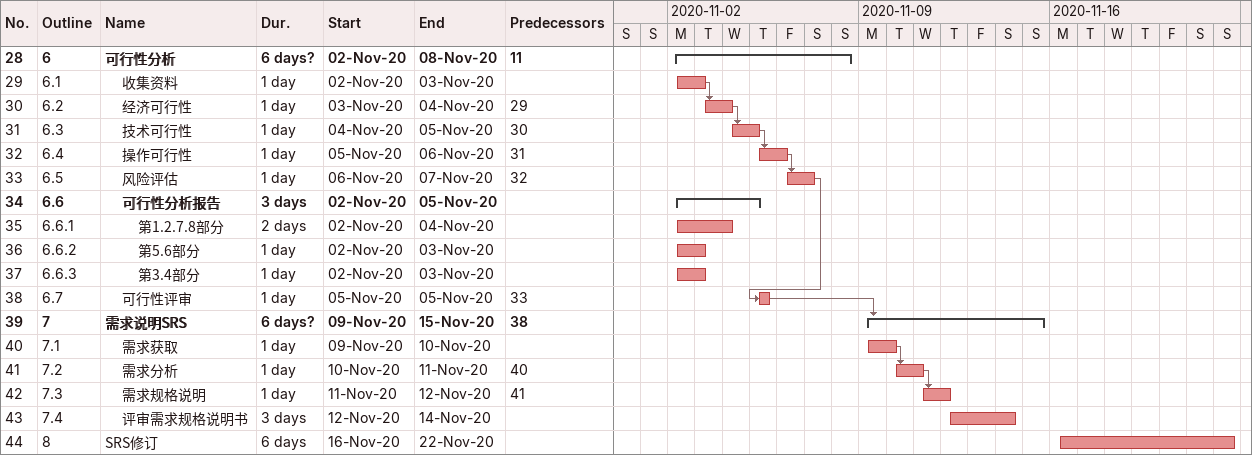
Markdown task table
| ID | WBS | Task | Duration | Start | Finish | Predecessors |
|---|---|---|---|---|---|---|
| 28 | 6 | **可行性分析** | 6d? | 2020-11-02 | 2020-11-08 | 11 |
| 29 | 6.1 | 收集资料 | 1d | 2020-11-02 | 2020-11-03 |  |
| 30 | 6.2 | 经济可行性 | 1d | 2020-11-03 | 2020-11-04 | 29 |
| 31 | 6.3 | 技术可行性 | 1d | 2020-11-04 | 2020-11-05 | 30 |
| 32 | 6.4 | 操作可行性 | 1d | 2020-11-05 | 2020-11-06 | 31 |
| 33 | 6.5 | 风险评估 | 1d | 2020-11-06 | 2020-11-07 | 32 |
| 34 | 6.6 | **可行性分析报告** | 3d | 2020-11-02 | 2020-11-05 |  |
| 35 | 6.6.1 | 第1.2.7.8部分 | 2d | 2020-11-02 | 2020-11-04 |  |
| 36 | 6.6.2 | 第5.6部分 | 1d | 2020-11-02 | 2020-11-03 |  |
| 37 | 6.6.3 | 第3.4部分 | 1d | 2020-11-02 | 2020-11-03 |  |
| 38 | 6.7 | 可行性评审 | 1d | 2020-11-05 | 2020-11-05 | 33 |
| 39 | 7 | **需求说明SRS** | 6d? | 2020-11-09 | 2020-11-15 | 38 |
| 40 | 7.1 | 需求获取 | 1d | 2020-11-09 | 2020-11-10 |  |
| 41 | 7.2 | 需求分析 | 1d | 2020-11-10 | 2020-11-11 | 40 |
| 42 | 7.3 | 需求规格说明 | 1d | 2020-11-11 | 2020-11-12 | 41 |
| 43 | 7.4 | 评审需求规格说明书 | 3d | 2020-11-12 | 2020-11-14 |  |
| 44 | 8 | SRS修订 | 6d | 2020-11-16 | 2020-11-22 |  |
